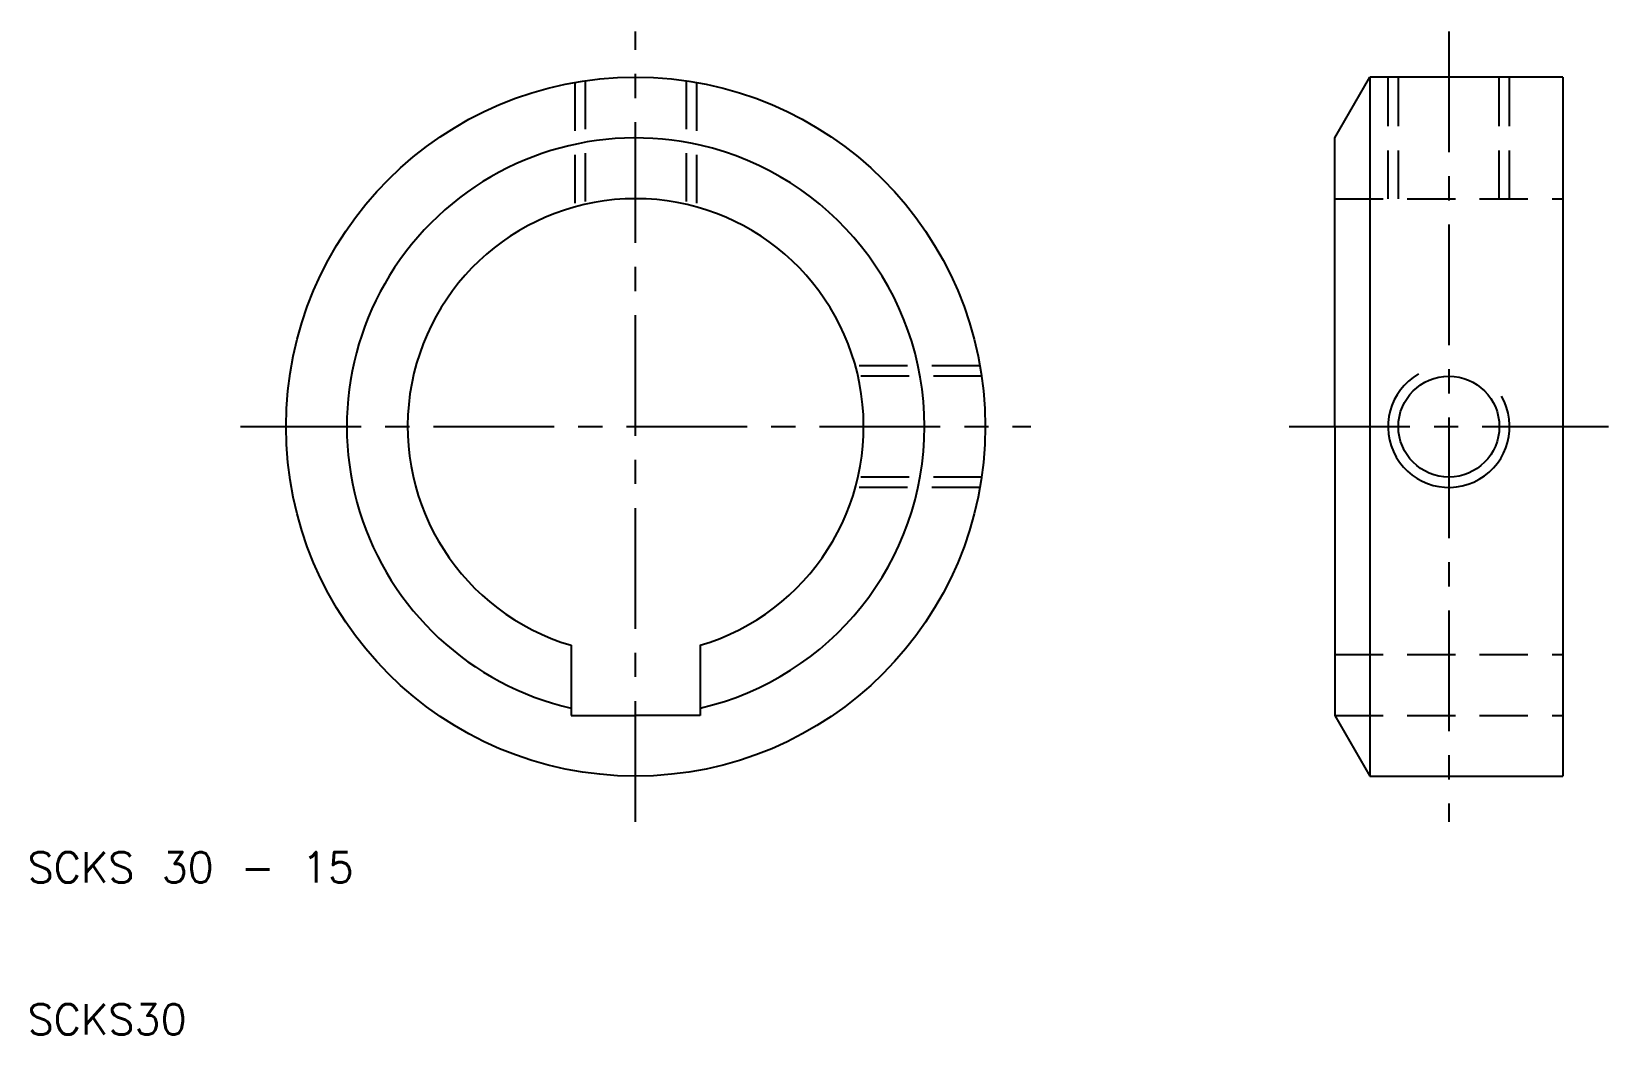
# Model space of a CAD drawing. Extents: x 10 to 114, y 10 to 76.
import ezdxf

# ---------------------------------------------------------------- set-up
doc = ezdxf.new("R2010")
doc.units = 0
doc.header["$LTSCALE"] = 0.25
doc.linetypes.add('CENTER', pattern=[50.8, 31.75, -6.35, 6.35, -6.35])
doc.linetypes.add('DASHED', pattern=[19.05, 12.7, -6.35])
doc.layers.get('0').update_dxf_attribs({"linetype": 'CONTINUOUS'})
doc.layers.add('CENTER', color=1, linetype='CENTER')
doc.styles.get("Standard").update_dxf_attribs({"font": 'txt.shx', "bigfont": 'extfont.shx'})

msp = doc.modelspace()

# ---------------------------------------------------------------- linework, layer by layer
at = {"color": 3, "linetype": 'DASHED'}
for p, q in [((46, 72.65), (46, 64.46)), ((46.68, 72.76), (46.68, 64.63)), ((53.32, 72.76), (53.32, 64.63)), ((54, 72.65), (54, 64.46)), ((99.5, 65), (99.5, 73)), ((100.18, 65), (100.18, 73)), ((106.82, 65), (106.82, 73)), ((107.5, 65), (107.5, 73)), ((96, 65), (111, 65)), ((72.65, 54), (64.46, 54)), ((72.76, 53.32), (64.63, 53.32)), ((72.65, 46), (64.46, 46)), ((72.76, 46.68), (64.63, 46.68)), ((96, 35), (111, 35)), ((96, 31), (111, 31))]:
    msp.add_line(p, q, dxfattribs=at)
for p, q in [((96, 69), (98.31, 73)), ((98.31, 73), (98.31, 27)), ((111, 73), (98.31, 73)), ((111, 73), (111, 50)), ((96, 50), (96, 69)), ((96, 50), (96, 31)), ((111, 50), (111, 27)), ((45.75, 35.61), (45.75, 31)), ((54.25, 35.61), (54.25, 31)), ((45.75, 31), (50, 31)), ((54.25, 31), (50, 31)), ((96, 31), (98.31, 27)), ((98.31, 27), (111, 27))]:
    msp.add_line(p, q)
for centre, radius in [((50, 50), 23), ((103.5, 50), 3.32)]:
    msp.add_circle(centre, radius)
for radius, start, end in [(19, 77.0745, 257.0745), (19, 282.9255, 77.0745), (15, 90, 253.5408), (15, 286.4592, 90)]:
    msp.add_arc((50, 50), radius, start, end)
at = {"color": 3}
msp.add_arc((103.5, 50), 4, 120, 30, dxfattribs=at)
at = {"layer": 'CENTER', "color": 1, "linetype": 'CENTER'}
for p, q in [((50, 24), (50, 76)), ((103.5, 76), (103.5, 24)), ((24, 50), (76, 50)), ((93, 50), (111, 50)), ((111, 50), (114, 50))]:
    msp.add_line(p, q, dxfattribs=at)

# ---------------------------------------------------------------- texts
for s, p in [('SCKS 30 - 15', (10, 20)), ('SCKS30', (10, 10))]:
    msp.add_text(s, height=2).set_placement(p)

doc.saveas('drawing.dxf')
